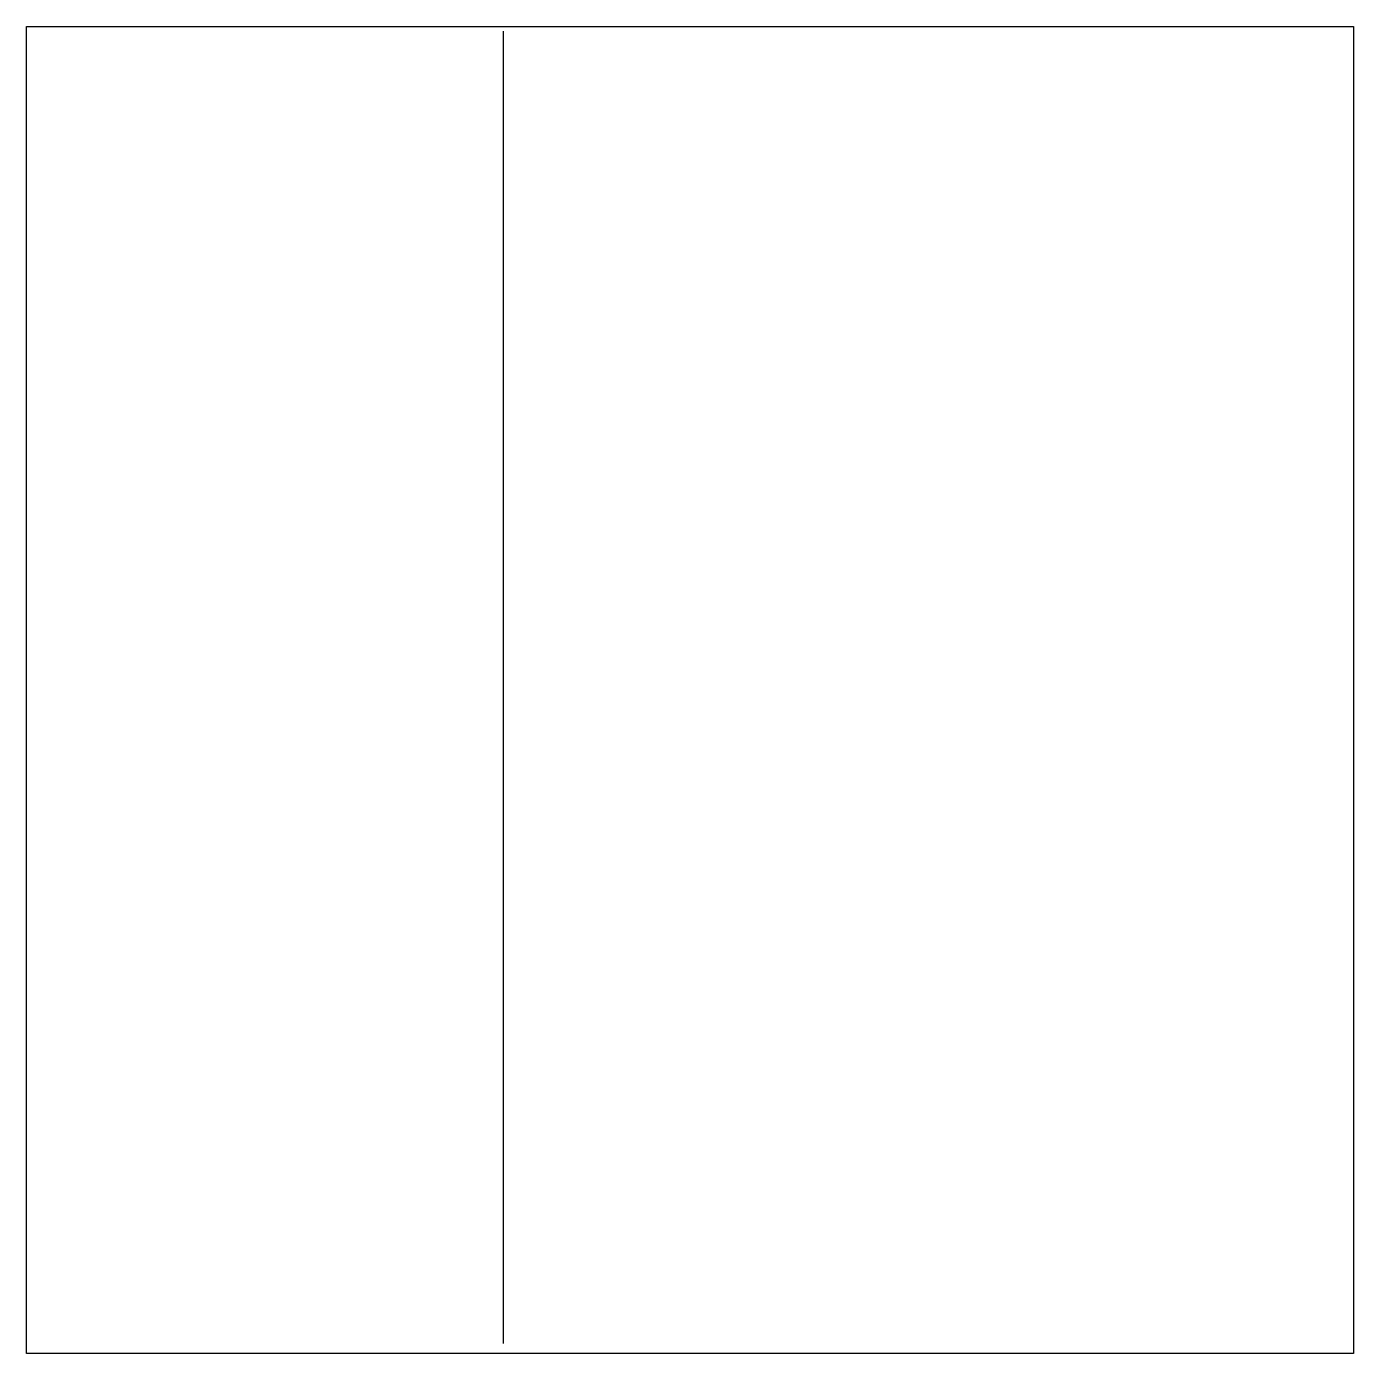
# Model space of a CAD drawing. Header units: metres. Extents: x -10782 to -10282, y -1529 to -1029.
import ezdxf

# ---------------------------------------------------------------- set-up
doc = ezdxf.new("R2010")
doc.units = ezdxf.units.M

msp = doc.modelspace()

# ---------------------------------------------------------------- linework, layer by layer
at = {"color": 7}
msp.add_lwpolyline([(-10781.898809, -1528.934944), (-10781.898809, -1028.934944), (-10281.898809, -1028.934944), (-10281.898809, -1528.934944), (-10781.898809, -1528.934944)], close=True, dxfattribs=at)
msp.add_lwpolyline([(-10602.245807, -1030.672342), (-10602.245807, -1525.230131)], dxfattribs=at)

doc.saveas('drawing.dxf')
